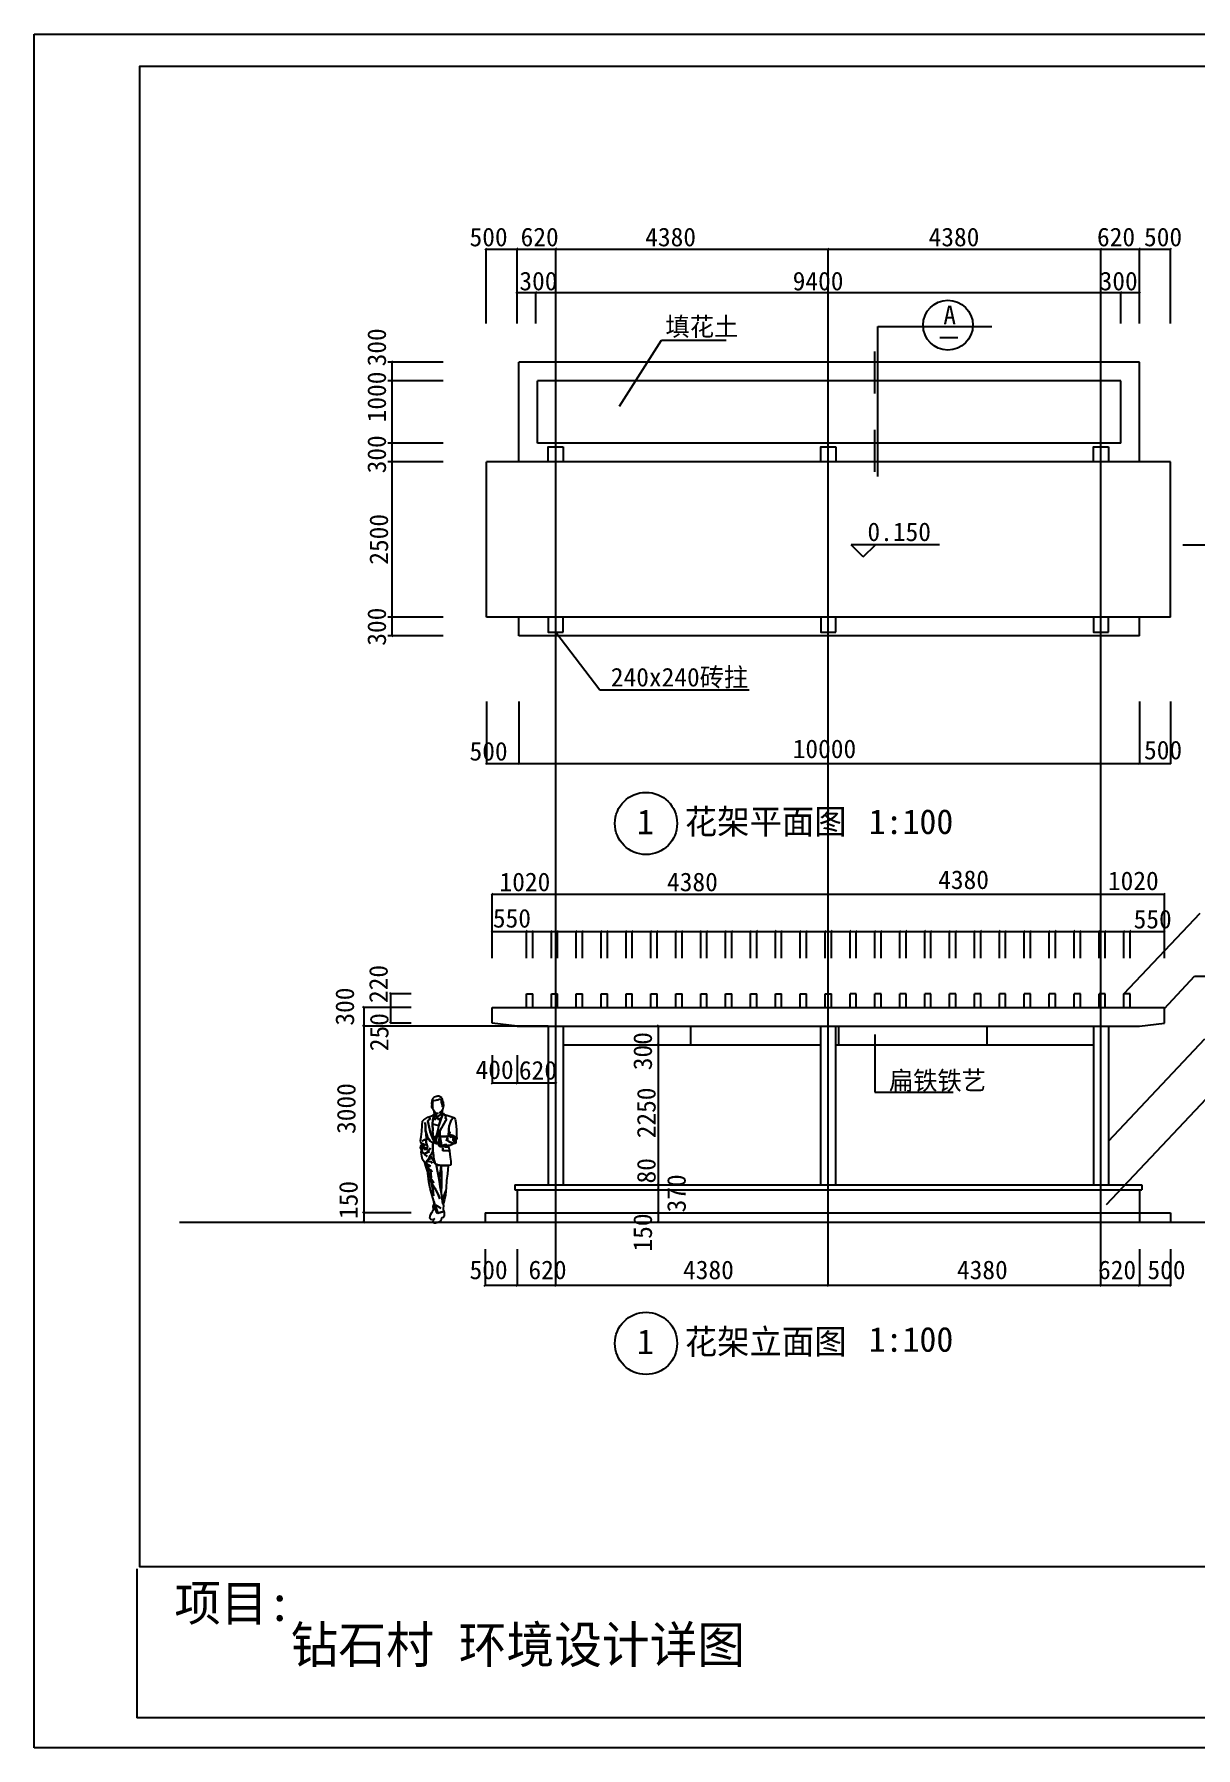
# Model space of a CAD drawing. Header units: metres. Extents: x 195460 to 277862, y -104274 to -16828.
# Drawn here: x 237900 to 256564, y -44378 to -16828 of the extents above; entities that cross this region are included whole.
import ezdxf

# ---------------------------------------------------------------- set-up
doc = ezdxf.new("R2010")
doc.units = ezdxf.units.M
for name, color, linetype in [('1', 2, 'Continuous'), ('111', 3, 'Continuous'), ('PUB_TITLE', 7, 'Continuous'), ('SHU', 7, 'Continuous'), ('W_SH', 4, 'Continuous')]:
    doc.layers.add(name, color=color, linetype=linetype)

# ---------------------------------------------------------------- blocks, each defined once
blk = doc.blocks.new('M_G103KIW')
at = {"linetype": 'CONTINUOUS'}
for p, q in [((-100.85, 1951.39), (-105.44, 1920.83)), ((-91.69, 1981.95), (-100.85, 1951.39)), ((-77.93, 2000.29), (-91.69, 1981.95)), ((-85.58, 1934.59), (-80.99, 1965.14)), ((-85.58, 1934.59), (-80.99, 1965.14)), ((-79.46, 1916.24), (-85.58, 1934.59)), ((-79.46, 1916.24), (-85.58, 1934.59)), ((-80.99, 1965.14), (-73.35, 1968.2)), ((-80.99, 1965.14), (-73.35, 1968.2)), ((-62.65, 2014.04), (-77.93, 2000.29)), ((-73.35, 1968.2), (-59.6, 1962.09)), ((-73.35, 1968.2), (-59.6, 1962.09)), ((-24.45, 2027.8), (-62.65, 2014.04)), ((-59.6, 1962.09), (-36.68, 1965.14)), ((-59.6, 1962.09), (-36.68, 1965.14)), ((-36.68, 1965.14), (-3.06, 1974.31)), ((-36.68, 1965.14), (-19.87, 1971.25)), ((-13.75, 2024.74), (-24.45, 2027.8)), ((-19.87, 1971.25), (6.11, 1978.9)), ((-10.7, 2030.85), (-13.75, 2024.74)), ((10.7, 2030.85), (-10.7, 2030.85)), ((-3.06, 1974.31), (16.81, 1983.48)), ((6.11, 1978.9), (16.81, 1983.48)), ((33.62, 2021.69), (10.7, 2030.85)), ((16.81, 1983.48), (29.03, 1989.6)), ((16.81, 1983.48), (29.03, 1989.6)), ((29.03, 1989.6), (35.14, 1985.01)), ((29.03, 1989.6), (35.14, 1985.01)), ((59.6, 2006.41), (33.62, 2021.69)), ((35.14, 1985.01), (48.9, 1966.67)), ((35.14, 1985.01), (48.9, 1966.67)), ((48.9, 1966.67), (48.9, 1952.92)), ((48.9, 1966.67), (48.9, 1952.92)), ((48.9, 1952.92), (48.9, 1934.59)), ((48.9, 1952.92), (48.9, 1934.59)), ((48.9, 1934.59), (55.01, 1920.83)), ((48.9, 1934.59), (55.01, 1920.83)), ((73.35, 1983.48), (59.6, 2006.41)), ((79.46, 1952.92), (73.35, 1983.48)), ((88.63, 1939.17), (79.46, 1952.92)), ((88.63, 1899.43), (88.63, 1939.17)), ((-247.55, 1627.43), (-229.22, 1653.41)), ((-229.22, 1653.41), (-163.51, 1693.14)), ((-163.51, 1693.14), (-131.42, 1703.84)), ((-128.36, 1667.17), (-163.51, 1635.08)), ((-163.51, 1635.08), (-128.36, 1661.06)), ((-142.11, 1700.78), (-102.39, 1714.53)), ((-131.42, 1703.84), (-142.11, 1677.86)), ((-128.36, 1661.06), (-142.11, 1700.78)), ((-142.11, 1677.86), (-128.36, 1667.17)), ((-105.44, 1920.83), (-100.85, 1890.27)), ((-102.39, 1714.53), (-88.63, 1722.18)), ((-100.85, 1890.27), (-88.63, 1876.51)), ((-100.85, 1859.71), (-100.85, 1882.63)), ((-100.85, 1882.63), (-93.21, 1882.63)), ((-87.1, 1833.73), (-100.85, 1859.71)), ((-93.21, 1882.63), (-88.63, 1876.51)), ((-88.63, 1876.51), (-82.52, 1905.55)), ((-88.63, 1876.51), (-87.1, 1859.71)), ((-82.52, 1849.01), (-88.63, 1876.51)), ((-88.63, 1876.51), (-87.1, 1859.71)), ((-88.63, 1722.18), (-65.71, 1743.57)), ((-84.04, 1653.41), (-88.63, 1587.7)), ((-88.63, 1587.7), (-84.04, 1653.41)), ((-87.1, 1859.71), (-82.52, 1849.01)), ((-87.1, 1859.71), (-82.52, 1849.01)), ((-77.93, 1830.68), (-87.1, 1833.73)), ((-73.35, 1688.56), (-84.04, 1653.41)), ((-84.04, 1653.41), (-73.35, 1688.56)), ((-82.52, 1905.55), (-79.46, 1916.24)), ((-82.52, 1905.55), (-79.46, 1916.24)), ((-82.52, 1879.57), (-82.52, 1905.55)), ((-82.52, 1849.01), (-82.52, 1879.57)), ((-73.35, 1812.33), (-77.93, 1830.68)), ((-61.12, 1789.41), (-73.35, 1812.33)), ((-70.29, 1722.18), (-73.35, 1688.56)), ((-73.35, 1688.56), (-70.29, 1722.18)), ((-58.07, 1743.57), (-70.29, 1722.18)), ((-70.29, 1722.18), (-58.07, 1743.57)), ((-65.71, 1743.57), (-58.07, 1743.57)), ((-59.6, 1682.45), (-65.71, 1706.9)), ((-65.71, 1706.9), (-59.6, 1685.5)), ((-45.84, 1766.49), (-61.12, 1789.41)), ((-59.6, 1786.36), (-48.9, 1769.55)), ((-58.07, 1743.57), (-59.6, 1786.36)), ((-59.6, 1685.5), (-51.96, 1648.83)), ((-51.96, 1648.83), (-59.6, 1682.45)), ((-55.01, 1722.18), (-58.07, 1743.57)), ((-58.07, 1743.57), (-55.01, 1722.18)), ((-48.9, 1714.53), (-55.01, 1722.18)), ((-55.01, 1722.18), (-55.01, 1722.18)), ((-55.01, 1722.18), (-41.26, 1703.84)), ((-51.96, 1648.83), (-19.87, 1683.98)), ((-41.26, 1664.11), (-51.96, 1648.83)), ((-48.9, 1769.55), (-33.62, 1757.32)), ((-35.14, 1697.72), (-48.9, 1714.53)), ((-33.62, 1757.32), (-45.84, 1766.49)), ((-41.26, 1703.84), (-19.87, 1683.98)), ((-19.87, 1683.98), (-41.26, 1664.11)), ((-19.87, 1683.98), (-35.14, 1697.72)), ((-33.62, 1757.32), (-18.33, 1752.74)), ((-16.81, 1752.74), (-33.62, 1757.32)), ((-33.62, 1757.32), (-32.09, 1737.46)), ((-32.09, 1742.04), (-33.62, 1757.32)), ((-24.45, 1709.95), (-32.09, 1742.04)), ((-32.09, 1737.46), (-24.45, 1709.95)), ((-1.52, 1702.31), (-19.87, 1683.98)), ((-19.87, 1683.98), (-1.52, 1702.31)), ((6.11, 1667.17), (-19.87, 1683.98)), ((-19.87, 1683.98), (3.06, 1667.17)), ((-18.33, 1752.74), (3.06, 1757.32)), ((3.06, 1757.32), (-16.81, 1752.74)), ((35.14, 1729.81), (-1.52, 1702.31)), ((-1.52, 1702.31), (35.14, 1729.81)), ((3.06, 1667.17), (9.17, 1653.41)), ((9.17, 1653.41), (6.11, 1667.17)), ((9.17, 1653.41), (35.14, 1671.75)), ((30.56, 1667.17), (9.17, 1653.41)), ((13.75, 1558.67), (64.18, 1714.53)), ((45.84, 1656.47), (13.75, 1558.67)), ((51.96, 1780.24), (22.92, 1761.91)), ((22.92, 1761.91), (50.43, 1780.24)), ((45.84, 1682.45), (30.56, 1667.17)), ((56.54, 1748.16), (35.14, 1729.81)), ((35.14, 1729.81), (56.54, 1748.16)), ((35.14, 1671.75), (45.84, 1682.45)), ((64.18, 1714.53), (45.84, 1656.47)), ((50.43, 1780.24), (71.82, 1812.33)), ((70.29, 1810.81), (51.96, 1780.24)), ((55.01, 1920.83), (61.12, 1905.55)), ((55.01, 1920.83), (61.12, 1905.55)), ((67.23, 1771.08), (56.54, 1748.16)), ((56.54, 1748.16), (67.23, 1771.08)), ((61.12, 1905.55), (64.18, 1887.21)), ((61.12, 1905.55), (64.18, 1887.21)), ((64.18, 1887.21), (64.18, 1873.46)), ((64.18, 1887.21), (64.18, 1873.46)), ((64.18, 1873.46), (71.82, 1862.76)), ((64.18, 1873.46), (71.82, 1862.76)), ((64.18, 1714.53), (74.88, 1743.57)), ((74.88, 1743.57), (64.18, 1714.53)), ((71.82, 1812.33), (67.23, 1787.89)), ((67.23, 1787.89), (67.23, 1771.08)), ((67.23, 1771.08), (74.88, 1757.32)), ((67.23, 1771.08), (67.23, 1771.08)), ((74.88, 1835.26), (70.29, 1810.81)), ((71.82, 1862.76), (73.35, 1894.85)), ((71.82, 1862.76), (73.35, 1894.85)), ((71.82, 1862.76), (71.82, 1862.76)), ((73.35, 1894.85), (77.93, 1902.49)), ((73.35, 1894.85), (77.93, 1902.49)), ((84.04, 1853.59), (74.88, 1835.26)), ((74.88, 1757.32), (80.99, 1758.85)), ((74.88, 1743.57), (74.88, 1757.32)), ((74.88, 1757.32), (74.88, 1757.32)), ((74.88, 1757.32), (74.88, 1743.57)), ((77.93, 1902.49), (88.63, 1899.43)), ((77.93, 1902.49), (88.63, 1899.43)), ((80.99, 1758.85), (99.33, 1732.88)), ((88.63, 1876.51), (84.04, 1853.59)), ((88.63, 1899.43), (88.63, 1876.51)), ((132.94, 1700.78), (96.27, 1735.93)), ((96.27, 1735.93), (143.64, 1728.29)), ((99.33, 1732.88), (132.94, 1700.78)), ((136, 1664.11), (103.91, 1606.04)), ((132.94, 1700.78), (111.55, 1682.45)), ((111.55, 1682.45), (136, 1664.11)), ((114.61, 1685.5), (132.94, 1700.78)), ((136, 1664.11), (114.61, 1685.5)), ((117.66, 1632.02), (136, 1664.11)), ((143.64, 1728.29), (204.76, 1706.9)), ((204.76, 1706.9), (255.2, 1688.56)), ((236.85, 1677.86), (207.82, 1635.08)), ((207.82, 1635.08), (230.74, 1671.75)), ((230.74, 1671.75), (252.14, 1688.56)), ((255.2, 1688.56), (236.85, 1677.86)), ((252.14, 1688.56), (265.89, 1682.45)), ((265.89, 1682.45), (276.59, 1661.06)), ((276.59, 1661.06), (284.23, 1602.98)), ((-268.94, 1375.29), (-261.31, 1465.46)), ((-261.31, 1465.46), (-253.66, 1558.67)), ((-253.66, 1558.67), (-247.55, 1627.43)), ((-203.24, 1547.97), (-207.82, 1606.04)), ((-207.82, 1606.04), (-203.24, 1552.56)), ((-203.24, 1552.56), (-200.18, 1486.85)), ((-200.18, 1476.15), (-203.24, 1547.97)), ((-200.18, 1486.85), (-192.54, 1431.84)), ((-200.18, 1479.21), (-163.51, 1356.96)), ((-192.54, 1436.42), (-200.18, 1479.21)), ((-168.09, 1370.71), (-200.18, 1476.15)), ((-184.9, 1335.56), (-192.54, 1436.42)), ((-192.54, 1431.84), (-184.9, 1338.63)), ((-163.51, 1635.08), (-131.42, 1479.21)), ((-123.78, 1457.81), (-163.51, 1635.08)), ((-131.42, 1479.21), (-91.69, 1360.02)), ((-94.74, 1370.71), (-123.78, 1457.81)), ((-88.63, 1587.7), (13.75, 1558.67)), ((-88.63, 1587.7), (-84.04, 1473.09)), ((-84.04, 1473.09), (-88.63, 1587.7)), ((-84.04, 1473.09), (-88.63, 1587.7)), ((-73.35, 1378.35), (-84.04, 1473.09)), ((-55.01, 1320.28), (-73.35, 1378.35)), ((-25.98, 1381.41), (-59.6, 1370.71)), ((-1.52, 1415.03), (-36.68, 1338.63)), ((-36.68, 1338.63), (-15.28, 1385.99)), ((-19.87, 1431.84), (-33.62, 1375.29)), ((-9.17, 1381.41), (-25.98, 1381.41)), ((13.75, 1558.67), (-19.87, 1431.84)), ((-15.28, 1385.99), (30.56, 1483.79)), ((13.75, 1378.35), (-9.17, 1381.41)), ((27.51, 1476.15), (-1.52, 1415.03)), ((19.87, 1378.35), (6.11, 1269.86)), ((30.56, 1381.41), (13.75, 1378.35)), ((35.14, 1381.41), (19.87, 1378.35)), ((24.45, 1378.35), (30.56, 1381.41)), ((35.14, 1370.71), (24.45, 1378.35)), ((56.54, 1523.52), (27.51, 1473.09)), ((27.51, 1396.69), (27.51, 1476.15)), ((27.51, 1473.09), (27.51, 1396.69)), ((30.56, 1483.79), (82.52, 1566.31)), ((30.56, 1381.41), (114.61, 1381.41)), ((38.2, 1360.02), (30.56, 1381.41)), ((30.56, 1381.41), (30.56, 1381.41)), ((85.58, 1381.41), (35.14, 1381.41)), ((103.91, 1606.04), (56.54, 1523.52)), ((82.52, 1566.31), (117.66, 1632.02)), ((128.36, 1381.41), (85.58, 1381.41)), ((114.61, 1381.41), (136, 1375.29)), ((136, 1385.99), (128.36, 1381.41)), ((136, 1375.29), (139.06, 1385.99)), ((154.34, 1381.41), (136, 1385.99)), ((139.06, 1385.99), (146.7, 1375.29)), ((151.29, 1375.29), (139.06, 1385.99)), ((139.06, 1385.99), (161.98, 1381.41)), ((168.09, 1392.1), (154.34, 1381.41)), ((157.4, 1381.41), (172.68, 1396.69)), ((183.37, 1389.05), (157.4, 1381.41)), ((161.98, 1381.41), (183.37, 1389.05)), ((168.09, 1415.03), (175.73, 1465.46)), ((175.73, 1460.87), (168.09, 1410.45)), ((168.09, 1415.03), (183.37, 1421.14)), ((183.37, 1418.08), (168.09, 1415.03)), ((168.09, 1396.69), (168.09, 1415.03)), ((168.09, 1410.45), (168.09, 1392.1)), ((194.07, 1404.33), (168.09, 1396.69)), ((172.68, 1396.69), (191.01, 1404.33)), ((186.43, 1573.95), (175.73, 1529.64)), ((175.73, 1500.6), (178.79, 1547.97)), ((175.73, 1529.64), (175.73, 1460.87)), ((175.73, 1465.46), (175.73, 1500.6)), ((178.79, 1547.97), (194.07, 1592.29)), ((183.37, 1421.14), (191.01, 1460.87)), ((191.01, 1460.87), (183.37, 1418.08)), ((183.37, 1389.05), (212.41, 1370.71)), ((212.41, 1370.71), (183.37, 1389.05)), ((207.82, 1635.08), (186.43, 1573.95)), ((191.01, 1404.33), (201.71, 1404.33)), ((194.07, 1592.29), (207.82, 1635.08)), ((218.52, 1404.33), (194.07, 1404.33)), ((194.07, 1404.33), (212.41, 1389.05)), ((215.46, 1389.05), (194.07, 1404.33)), ((201.71, 1404.33), (218.52, 1404.33)), ((212.41, 1389.05), (252.14, 1360.02)), ((236.85, 1396.69), (215.46, 1404.33)), ((215.46, 1404.33), (236.85, 1381.41)), ((247.55, 1364.6), (215.46, 1389.05)), ((218.52, 1404.33), (241.44, 1396.69)), ((236.85, 1381.41), (218.52, 1404.33)), ((291.87, 1360.02), (236.85, 1396.69)), ((241.44, 1396.69), (291.87, 1360.02)), ((284.23, 1602.98), (291.87, 1544.91)), ((291.87, 1544.91), (294.93, 1497.55)), ((294.93, 1497.55), (299.51, 1392.1)), ((299.51, 1392.1), (302.56, 1352.37)), ((-279.64, 1320.28), (-268.94, 1375.29)), ((-276.59, 1288.19), (-279.64, 1320.28)), ((-279.64, 1227.07), (-261.31, 1259.16)), ((-258.25, 1227.07), (-279.64, 1227.07)), ((-279.64, 1208.73), (-276.59, 1227.07)), ((-265.89, 1169.01), (-279.64, 1208.73)), ((-261.31, 1272.92), (-276.59, 1288.19)), ((-276.59, 1227.07), (-258.25, 1227.07)), ((-268.94, 1280.55), (-253.66, 1269.86)), ((-261.31, 1259.16), (-268.94, 1280.55)), ((-268.94, 1132.33), (-261.31, 1169.01)), ((-261.31, 1068.15), (-268.94, 1132.33)), ((-265.89, 1158.31), (-258.25, 1176.64)), ((-253.66, 1176.64), (-265.89, 1169.01)), ((-242.97, 1121.63), (-265.89, 1158.31)), ((-236.85, 1266.8), (-261.31, 1272.92)), ((-261.31, 1169.01), (-250.61, 1124.69)), ((-239.91, 1233.18), (-258.25, 1201.09)), ((-258.25, 1176.64), (-253.66, 1211.79)), ((-258.25, 1201.09), (-253.66, 1176.64)), ((-258.25, 1176.64), (-239.91, 1193.45)), ((-239.91, 1193.45), (-258.25, 1176.64)), ((-221.58, 1330.98), (-253.66, 1309.59)), ((-253.66, 1309.59), (-221.58, 1330.98)), ((-253.66, 1269.86), (-232.27, 1266.8)), ((-253.66, 1211.79), (-239.91, 1233.18)), ((-250.61, 1124.69), (-213.93, 1110.93)), ((-218.52, 1110.93), (-242.97, 1121.63)), ((-239.91, 1233.18), (-213.93, 1248.46)), ((-213.93, 1248.46), (-239.91, 1233.18)), ((-239.91, 1193.45), (-229.22, 1222.48)), ((-229.22, 1222.48), (-239.91, 1193.45)), ((-229.22, 1251.52), (-236.85, 1266.8)), ((-232.27, 1266.8), (-229.22, 1251.52)), ((-203.24, 1330.98), (-221.58, 1330.98)), ((-221.58, 1330.98), (-203.24, 1330.98)), ((-184.9, 1118.57), (-218.52, 1110.93)), ((-218.52, 1110.93), (-210.88, 1092.6)), ((-210.88, 1092.6), (-218.52, 1110.93)), ((-174.2, 1262.22), (-213.93, 1248.46)), ((-213.93, 1248.46), (-184.9, 1259.16)), ((-213.93, 1182.75), (-203.24, 1219.43)), ((-203.24, 1219.43), (-213.93, 1182.75)), ((-178.79, 1172.06), (-213.93, 1182.75)), ((-213.93, 1182.75), (-210.88, 1164.42)), ((-210.88, 1164.42), (-213.93, 1182.75)), ((-213.93, 1182.75), (-197.12, 1179.7)), ((-213.93, 1110.93), (-181.84, 1121.63)), ((-189.49, 1309.59), (-203.24, 1330.98)), ((-203.24, 1330.98), (-189.49, 1309.59)), ((-197.12, 1179.7), (-178.79, 1172.06)), ((-184.9, 1338.63), (-189.49, 1309.59)), ((-189.49, 1312.65), (-184.9, 1335.56)), ((-189.49, 1291.25), (-189.49, 1312.65)), ((-189.49, 1309.59), (-189.49, 1280.55)), ((-178.79, 1259.16), (-189.49, 1291.25)), ((-189.49, 1280.55), (-174.2, 1262.22)), ((-184.9, 1259.16), (-178.79, 1259.16)), ((-120.72, 1193.45), (-184.9, 1118.57)), ((-184.9, 1118.57), (-134.48, 1139.97)), ((-134.48, 1139.97), (-184.9, 1118.57)), ((-181.84, 1121.63), (-120.72, 1193.45)), ((-178.79, 1259.16), (-168.09, 1216.37)), ((-168.09, 1216.37), (-178.79, 1259.16)), ((-168.09, 1216.37), (-178.79, 1172.06)), ((-178.79, 1172.06), (-168.09, 1216.37)), ((-128.36, 1312.65), (-168.09, 1370.71)), ((-163.51, 1356.96), (-128.36, 1309.59)), ((-94.74, 1288.19), (-128.36, 1312.65)), ((-128.36, 1309.59), (-94.74, 1288.19)), ((-120.72, 1081.9), (-88.63, 1132.33)), ((-80.99, 1150.66), (-113.08, 1092.6)), ((-65.71, 1317.23), (-94.74, 1370.71)), ((-91.69, 1360.02), (-65.71, 1317.23)), ((-84.04, 1356.96), (-88.63, 1346.26)), ((-88.63, 1346.26), (-80.99, 1338.63)), ((-88.63, 1132.33), (-80.99, 1158.31)), ((-59.6, 1370.71), (-84.04, 1356.96)), ((-84.04, 1243.88), (-76.41, 1283.61)), ((-76.41, 1280.55), (-84.04, 1230.13)), ((-80.99, 1147.61), (-84.04, 1243.88)), ((-84.04, 1230.13), (-80.99, 1150.66)), ((-80.99, 1338.63), (-55.01, 1349.32)), ((-44.31, 1349.32), (-80.99, 1341.68)), ((-80.99, 1341.68), (-80.99, 1330.98)), ((-80.99, 1330.98), (-65.71, 1317.23)), ((-80.99, 1158.31), (-76.41, 1110.93)), ((-62.65, 1005.5), (-80.99, 1147.61)), ((-76.41, 1283.61), (-62.65, 1317.23)), ((-62.65, 1317.23), (-76.41, 1280.55)), ((-76.41, 1110.93), (-73.35, 1089.54)), ((-65.71, 1317.23), (-36.68, 1317.23)), ((-33.62, 1317.23), (-62.65, 1317.23)), ((-62.65, 1317.23), (-55.01, 1309.59)), ((-51.96, 1306.53), (-62.65, 1317.23)), ((-62.65, 1317.23), (-59.6, 1295.84)), ((-59.6, 1295.84), (-41.26, 1288.19)), ((-33.62, 1375.29), (-55.01, 1320.28)), ((-55.01, 1349.32), (-22.92, 1356.96)), ((-55.01, 1309.59), (-30.56, 1295.84)), ((-30.56, 1341.68), (-51.96, 1341.68)), ((-51.96, 1341.68), (-36.68, 1338.63)), ((-33.62, 1298.89), (-51.96, 1306.53)), ((-41.26, 1288.19), (-51.96, 1291.25)), ((-51.96, 1291.25), (-41.26, 1277.5)), ((-30.56, 1364.6), (-44.31, 1349.32)), ((-41.26, 1288.19), (-12.22, 1280.55)), ((-12.22, 1280.55), (-41.26, 1288.19)), ((-41.26, 1277.5), (-25.98, 1269.86)), ((-36.68, 1338.63), (-15.28, 1360.02)), ((-36.68, 1317.23), (-12.22, 1317.23)), ((-12.22, 1317.23), (-33.62, 1317.23)), ((-4.59, 1288.19), (-33.62, 1298.89)), ((-15.28, 1360.02), (-30.56, 1364.6)), ((-22.92, 1356.96), (-30.56, 1341.68)), ((-30.56, 1295.84), (-4.59, 1288.19)), ((-25.98, 1269.86), (-9.17, 1266.8)), ((-9.17, 1266.8), (6.11, 1269.86)), ((-4.59, 1288.19), (9.17, 1295.84)), ((9.17, 1295.84), (-4.59, 1288.19)), ((6.11, 1269.86), (16.81, 1272.92)), ((6.11, 1269.86), (19.87, 1237.77)), ((9.17, 1269.86), (27.51, 1288.19)), ((19.87, 1233.18), (9.17, 1269.86)), ((30.56, 1298.89), (16.81, 1272.92)), ((16.81, 1272.92), (30.56, 1295.84)), ((16.81, 1272.92), (27.51, 1288.19)), ((19.87, 1256.11), (16.81, 1272.92)), ((16.81, 1272.92), (16.81, 1259.16)), ((16.81, 1259.16), (30.56, 1233.18)), ((30.56, 1233.18), (19.87, 1256.11)), ((19.87, 1237.77), (30.56, 1222.48)), ((30.56, 1222.48), (19.87, 1233.18)), ((27.51, 1288.19), (48.9, 1291.25)), ((27.51, 1288.19), (48.9, 1291.25)), ((30.56, 1295.84), (38.2, 1320.28)), ((38.2, 1320.28), (30.56, 1298.89)), ((45.84, 1237.77), (30.56, 1233.18)), ((30.56, 1233.18), (45.84, 1233.18)), ((56.54, 1227.07), (30.56, 1222.48)), ((30.56, 1222.48), (56.54, 1222.48)), ((38.2, 1360.02), (35.14, 1370.71)), ((42.79, 1341.68), (38.2, 1360.02)), ((45.84, 1324.87), (38.2, 1360.02)), ((48.9, 1306.53), (42.79, 1341.68)), ((48.9, 1283.61), (45.84, 1324.87)), ((45.84, 1233.18), (48.9, 1259.16)), ((48.9, 1256.11), (45.84, 1237.77)), ((48.9, 1291.25), (48.9, 1306.53)), ((48.9, 1291.25), (48.9, 1256.11)), ((48.9, 1259.16), (48.9, 1283.61)), ((56.54, 1230.13), (71.82, 1240.83)), ((74.88, 1240.83), (56.54, 1227.07)), ((103.91, 1233.18), (56.54, 1230.13)), ((56.54, 1222.48), (64.18, 1230.13)), ((64.18, 1230.13), (117.66, 1233.18)), ((71.82, 1240.83), (106.97, 1248.46)), ((106.97, 1248.46), (74.88, 1240.83)), ((77.93, 1153.72), (74.88, 1208.73)), ((74.88, 1208.73), (77.93, 1153.72)), ((168.09, 1158.31), (77.93, 1153.72)), ((77.93, 1153.72), (165.03, 1158.31)), ((154.34, 1237.77), (103.91, 1233.18)), ((154.34, 1216.37), (103.91, 1216.37)), ((103.91, 1216.37), (151.29, 1216.37)), ((106.97, 1248.46), (143.64, 1248.46)), ((143.64, 1248.46), (106.97, 1248.46)), ((117.66, 1233.18), (161.98, 1237.77)), ((151.29, 1346.26), (139.06, 1309.59)), ((139.06, 1309.59), (146.7, 1346.26)), ((146.7, 1375.29), (151.29, 1346.26)), ((146.7, 1346.26), (151.29, 1375.29)), ((154.34, 1320.28), (151.29, 1338.63)), ((151.29, 1338.63), (154.34, 1317.23)), ((151.29, 1216.37), (168.09, 1211.79)), ((172.68, 1301.95), (154.34, 1320.28)), ((154.34, 1317.23), (178.79, 1298.89)), ((197.13, 1240.83), (154.34, 1237.77)), ((168.09, 1211.79), (154.34, 1216.37)), ((161.98, 1237.77), (168.09, 1211.79)), ((165.03, 1158.31), (183.37, 1147.61)), ((168.09, 1211.79), (183.37, 1158.31)), ((183.37, 1147.61), (168.09, 1158.31)), ((223.11, 1280.55), (172.68, 1301.95)), ((178.79, 1298.89), (207.82, 1288.19)), ((183.37, 1158.31), (183.37, 1147.61)), ((183.37, 1147.61), (197.13, 1049.81)), ((226.16, 1256.11), (197.13, 1240.83)), ((207.82, 1288.19), (247.55, 1269.86)), ((247.55, 1269.86), (223.11, 1280.55)), ((247.55, 1269.86), (226.16, 1256.11)), ((241.44, 1320.28), (241.44, 1349.32)), ((241.44, 1349.32), (241.44, 1317.23)), ((252.14, 1301.95), (241.44, 1320.28)), ((241.44, 1317.23), (252.14, 1306.53)), ((262.83, 1330.98), (247.55, 1364.6)), ((262.83, 1266.8), (247.55, 1269.86)), ((252.14, 1360.02), (262.83, 1330.98)), ((252.14, 1306.53), (265.89, 1283.61)), ((265.89, 1288.19), (252.14, 1301.95)), ((262.83, 1330.98), (265.89, 1288.19)), ((265.89, 1283.61), (262.83, 1330.98)), ((284.23, 1277.5), (262.83, 1266.8)), ((273.53, 1338.63), (291.87, 1341.68)), ((276.59, 1338.63), (273.53, 1327.93)), ((273.53, 1327.93), (273.53, 1338.63)), ((294.93, 1341.68), (276.59, 1338.63)), ((287.28, 1309.59), (284.23, 1277.5)), ((291.87, 1341.68), (287.28, 1309.59)), ((302.56, 1352.37), (294.93, 1341.68)), ((-250.61, 1013.13), (-261.31, 1068.15)), ((-224.63, 973.41), (-250.61, 1013.13)), ((-213.93, 962.71), (-224.63, 973.41)), ((-213.93, 962.71), (-184.9, 965.76)), ((-203.24, 926.03), (-213.93, 962.71)), ((-213.93, 962.71), (-184.9, 941.32)), ((-184.9, 941.32), (-213.93, 962.71)), ((-203.24, 962.71), (-213.93, 962.71)), ((-210.88, 1092.6), (-174.2, 1060.51)), ((-174.2, 1060.51), (-210.88, 1092.6)), ((-184.9, 965.76), (-203.24, 962.71)), ((-181.84, 890.89), (-203.24, 926.03)), ((-181.84, 857.27), (-200.18, 919.92)), ((-200.18, 919.92), (-171.14, 875.61)), ((-178.79, 907.7), (-192.54, 933.68)), ((-192.54, 933.68), (-178.79, 907.7)), ((-178.79, 988.69), (-184.9, 965.76)), ((-184.9, 965.76), (-178.79, 988.69)), ((-184.9, 941.32), (-149.75, 919.92)), ((-149.75, 919.92), (-184.9, 941.32)), ((-149.75, 857.27), (-181.84, 890.89)), ((-168.09, 825.18), (-181.84, 857.27)), ((-149.75, 1031.47), (-178.79, 988.69)), ((-178.79, 988.69), (-174.2, 994.8)), ((-152.81, 886.3), (-178.79, 907.7)), ((-178.79, 907.7), (-152.81, 886.3)), ((-174.2, 994.8), (-168.09, 1002.44)), ((-174.2, 994.8), (-174.2, 962.71)), ((-174.2, 962.71), (-174.2, 994.8)), ((-171.14, 875.61), (-149.75, 854.21)), ((-168.09, 1002.44), (-149.75, 1031.47)), ((-168.09, 1002.44), (-157.4, 988.69)), ((-157.4, 988.69), (-168.09, 1002.44)), ((-157.4, 988.69), (-134.48, 981.04)), ((-134.48, 981.04), (-157.4, 988.69)), ((-149.75, 857.27), (-152.81, 886.3)), ((-152.81, 886.3), (-149.75, 857.27)), ((-113.08, 1092.6), (-149.75, 1031.47)), ((-149.75, 1031.47), (-134.48, 1052.87)), ((-149.75, 919.92), (-120.72, 904.64)), ((-120.72, 904.64), (-149.75, 919.92)), ((-128.36, 832.82), (-149.75, 857.27)), ((-149.75, 854.21), (-113.08, 840.46)), ((-113.08, 840.46), (-149.75, 854.21)), ((-149.75, 854.21), (-128.36, 828.23)), ((-139.06, 1010.08), (-134.48, 1055.92)), ((-134.48, 1052.87), (-139.06, 1010.08)), ((-134.48, 1055.92), (-120.72, 1081.9)), ((-134.48, 981.04), (-110.02, 973.41)), ((-110.02, 973.41), (-134.48, 981.04)), ((-113.08, 788.5), (-128.36, 832.82)), ((-128.36, 828.23), (-113.08, 788.5)), ((-120.72, 1081.9), (-113.08, 1055.92)), ((-113.08, 1055.92), (-120.72, 1081.9)), ((-113.08, 1055.92), (-91.69, 1031.47)), ((-91.69, 1031.47), (-113.08, 1055.92)), ((-113.08, 840.46), (-94.74, 814.48)), ((-94.74, 814.48), (-113.08, 840.46)), ((-110.02, 973.41), (-91.69, 955.07)), ((-91.69, 955.07), (-110.02, 973.41)), ((-91.69, 1031.47), (-76.41, 999.39)), ((-76.41, 999.39), (-91.69, 1031.47)), ((-80.99, 976.46), (-51.96, 965.76)), ((-51.96, 965.76), (-80.99, 976.46)), ((-80.99, 976.46), (-80.99, 976.46)), ((-73.35, 1089.54), (-70.29, 1063.56)), ((-70.29, 1063.56), (-65.71, 1013.13)), ((-65.71, 1013.13), (-51.96, 965.76)), ((-44.31, 941.32), (-62.65, 1005.5)), ((-51.96, 965.76), (-44.31, 941.32)), ((-9.17, 926.03), (-44.31, 941.32)), ((-44.31, 941.32), (-30.56, 933.68)), ((-19.87, 886.3), (-30.56, 936.73)), ((-30.56, 936.73), (-1.52, 922.98)), ((-30.56, 933.68), (-12.22, 843.52)), ((-9.17, 825.18), (-19.87, 886.3)), ((-12.22, 843.52), (13.75, 719.74)), ((56.54, 915.33), (-9.17, 926.03)), ((-1.52, 922.98), (48.9, 915.33)), ((42.79, 867.97), (24.45, 727.38)), ((24.45, 727.38), (42.79, 864.91)), ((48.9, 915.33), (42.79, 867.97)), ((42.79, 864.91), (48.9, 915.33)), ((48.9, 915.33), (161.98, 915.33)), ((48.9, 915.33), (53.49, 756.41)), ((53.49, 785.45), (48.9, 915.33)), ((161.98, 915.33), (56.54, 915.33)), ((161.98, 915.33), (151.29, 782.39)), ((207.82, 919.92), (161.98, 915.33)), ((197.13, 1049.81), (204.76, 984.1)), ((204.76, 984.1), (207.82, 919.92)), ((-168.09, 825.18), (-142.11, 764.06)), ((-139.06, 756.41), (-168.09, 825.18)), ((-163.51, 793.09), (-168.09, 825.18)), ((-145.17, 652.5), (-163.51, 793.09)), ((-123.78, 547.07), (-145.17, 652.5)), ((-142.11, 764.06), (-102.39, 687.65)), ((-113.08, 709.04), (-139.06, 756.41)), ((-110.02, 655.56), (-139.06, 695.29)), ((-139.06, 695.29), (-110.02, 655.56)), ((-113.08, 788.5), (-110.02, 716.68)), ((-110.02, 716.68), (-113.08, 788.5)), ((-99.32, 684.59), (-113.08, 709.04)), ((-113.08, 709.04), (-110.02, 655.56)), ((-110.02, 655.56), (-113.08, 709.04)), ((-110.02, 655.56), (-80.99, 600.55)), ((-70.29, 583.74), (-110.02, 655.56)), ((-110.02, 655.56), (-99.32, 597.49)), ((-84.04, 528.73), (-110.02, 655.56)), ((-102.39, 687.65), (-65.71, 637.22)), ((-65.71, 637.22), (-99.32, 684.59)), ((-99.32, 597.49), (-84.04, 531.78)), ((-80.99, 600.55), (-33.62, 521.09)), ((-36.68, 528.73), (-70.29, 583.74)), ((19.87, 692.23), (-9.17, 825.18)), ((13.75, 719.74), (24.45, 663.2)), ((24.45, 655.56), (19.87, 692.23)), ((24.45, 663.2), (27.51, 626.52)), ((27.51, 623.47), (24.45, 655.56)), ((27.51, 626.52), (30.56, 586.79)), ((35.14, 571.51), (27.51, 623.47)), ((30.56, 586.79), (56.54, 446.21)), ((53.49, 716.68), (35.14, 623.47)), ((35.14, 623.47), (53.49, 716.68)), ((53.49, 467.6), (35.14, 571.51)), ((48.9, 481.36), (53.49, 611.25)), ((53.49, 608.19), (48.9, 481.36)), ((53.49, 716.68), (53.49, 785.45)), ((53.49, 756.41), (53.49, 608.19)), ((53.49, 611.25), (53.49, 716.68)), ((132.94, 557.76), (125.31, 507.34)), ((139.06, 676.96), (132.94, 557.76)), ((151.29, 782.39), (139.06, 676.96)), ((-84.04, 398.84), (-123.78, 547.07)), ((-84.04, 531.78), (-73.35, 430.93)), ((-73.35, 430.93), (-84.04, 528.73)), ((-62.65, 327.02), (-84.04, 398.84)), ((-76.41, 258.25), (-59.6, 297.98)), ((-65.71, 337.72), (-48.9, 279.65)), ((-59.6, 301.04), (-65.71, 337.72)), ((-44.31, 279.65), (-62.65, 327.02)), ((-51.96, 258.25), (-59.6, 301.04)), ((-59.6, 297.98), (-41.26, 203.24)), ((-48.9, 279.65), (-15.28, 268.95)), ((-44.31, 279.65), (-1.52, 152.82)), ((-1.52, 152.82), (-44.31, 279.65)), ((-19.87, 272.01), (-44.31, 279.65)), ((-19.87, 492.05), (-36.68, 528.73)), ((-33.62, 521.09), (6.11, 438.57)), ((6.11, 438.57), (-19.87, 492.05)), ((6.11, 438.57), (30.56, 383.56)), ((30.56, 383.56), (6.11, 438.57)), ((77.93, 301.04), (53.49, 467.6)), ((56.54, 446.21), (77.93, 301.04)), ((88.63, 409.54), (71.82, 366.75)), ((71.82, 366.75), (88.63, 409.54)), ((77.93, 301.04), (74.88, 311.74)), ((74.88, 311.74), (77.93, 304.1)), ((85.58, 311.74), (77.93, 301.04)), ((77.93, 304.1), (85.58, 272.01)), ((103.91, 372.86), (85.58, 311.74)), ((125.31, 507.34), (88.63, 409.54)), ((88.63, 409.54), (125.31, 507.34)), ((117.66, 435.51), (103.91, 372.86)), ((125.31, 507.34), (117.66, 435.51)), ((-131.42, 70.3), (-126.83, 100.85)), ((-116.13, 47.37), (-131.42, 70.3)), ((-126.83, 100.85), (-117.66, 132.95)), ((-117.66, 132.95), (-99.32, 160.45)), ((-96.27, 44.32), (-116.13, 47.37)), ((-99.32, 160.45), (-88.63, 178.79)), ((-74.88, 50.43), (-96.27, 44.32)), ((-88.63, 178.79), (-79.46, 197.13)), ((-80.99, 4.59), (-79.46, 21.4)), ((-65.71, -9.17), (-80.99, 4.59)), ((-79.46, 197.13), (-68.77, 212.41)), ((-79.46, 21.4), (-71.82, 45.84)), ((-70.29, 213.94), (-76.41, 258.25)), ((-56.54, 62.65), (-74.88, 50.43)), ((-71.82, 45.84), (-56.54, 62.65)), ((-36.68, 210.88), (-70.29, 213.94)), ((-68.77, 212.41), (-41.26, 210.88)), ((-51.96, 258.25), (-65.71, 268.95)), ((-65.71, 268.95), (-51.96, 258.25)), ((-41.26, 203.24), (-51.96, 258.25)), ((-41.26, 210.88), (-25.98, 163.51)), ((0, 0), (-38.2, -7.64)), ((-25.98, 163.51), (-36.68, 210.88)), ((-25.98, 163.51), (-1.52, 152.82)), ((-4.59, 152.82), (-25.98, 163.51)), ((42.79, 229.22), (-19.87, 272.01)), ((-15.28, 268.95), (42.79, 229.22)), ((48.9, 168.1), (-4.59, 152.82)), ((-1.52, 152.82), (48.9, 168.1)), ((32.09, 15.29), (0, 0)), ((44.31, 27.51), (32.09, 15.29)), ((50.43, 47.37), (44.31, 27.51)), ((48.9, 168.1), (74.88, 171.15)), ((74.88, 171.15), (48.9, 168.1)), ((51.96, 65.71), (50.43, 47.37)), ((59.6, 77.94), (51.96, 65.71)), ((71.82, 76.41), (59.6, 77.94)), ((85.58, 85.58), (71.82, 76.41)), ((74.88, 171.15), (85.58, 181.85)), ((85.58, 181.85), (74.88, 171.15)), ((85.58, 272.01), (82.52, 218.52)), ((82.52, 218.52), (85.58, 181.85)), ((85.58, 192.54), (93.21, 186.43)), ((85.58, 181.85), (85.58, 192.54)), ((85.58, 192.54), (85.58, 192.54)), ((99.33, 102.39), (85.58, 85.58)), ((93.21, 186.43), (99.33, 165.04)), ((99.33, 165.04), (100.85, 128.36)), ((100.85, 128.36), (99.33, 102.39)), ((-38.2, -7.64), (-65.71, -9.17))]:
    blk.add_line(p, q, dxfattribs=at)

msp = doc.modelspace()

# ---------------------------------------------------------------- hatches: boundary and pattern name
at = {"layer": 'SHU'}
h = msp.add_hatch(dxfattribs=at)
h.set_pattern_fill('EARTH', scale=1000)
h.paths.add_polyline_path([(250539.68, -32776.06), (246399.68, -32776.06), (246399.68, -33076.06), (250539.68, -33076.06)])
h = msp.add_hatch(dxfattribs=at)
h.set_pattern_fill('EARTH', scale=1000)
h.paths.add_polyline_path([(254919.68, -33076.06), (254919.68, -32776.06), (250779.68, -32776.06), (250779.68, -33076.06)])

# ---------------------------------------------------------------- linework, layer by layer
msp.add_line((239548.32, -41502.2), (239548.32, -43898.79))
at = {"layer": '111'}
for p, q in [((245684.52, -23701.24), (245684.52, -22101.24)), ((255659.68, -22101.24), (245684.52, -22101.24)), ((255659.68, -22101.24), (245684.52, -22101.24)), ((255659.68, -23701.24), (255659.68, -22101.24)), ((255359.68, -22401.24), (245984.52, -22401.24)), ((245984.52, -23401.24), (245984.52, -22401.24)), ((255359.68, -23401.24), (255359.68, -22401.24)), ((255359.68, -23401.24), (245984.52, -23401.24)), ((256159.68, -23701.24), (245167.64, -23701.24)), ((245167.64, -26201.24), (245167.64, -23701.24)), ((256159.68, -26201.24), (256159.68, -23701.24)), ((256159.68, -26201.24), (245167.64, -26201.24)), ((245684.52, -26501.24), (245684.52, -26201.24)), ((255659.68, -26501.24), (255659.68, -26201.24)), ((255659.68, -26501.24), (245684.52, -26501.24))]:
    msp.add_line(p, q, dxfattribs=at)
at = {"layer": 'PUB_TITLE'}
for p, q in [((237899.86, -16828.26), (277324.86, -16828.26)), ((237899.86, -44378.26), (237899.86, -16828.26)), ((274313.7, -17347.55), (239588.27, -17347.55)), ((239588.27, -17347.55), (239588.27, -41462.25)), ((239588.27, -41462.25), (274313.7, -41462.25)), ((276826.11, -43898.79), (239548.32, -43898.79)), ((277324.86, -44378.26), (237899.86, -44378.26))]:
    msp.add_line(p, q, dxfattribs=at)
at = {"layer": 'SHU'}
for p, q in [((245159.68, -20282.91), (256159.68, -20282.91)), ((245159.68, -21479.61), (245159.68, -20282.91)), ((245659.68, -21479.61), (245659.68, -20282.91)), ((246279.68, -36942.55), (246279.68, -20282.91)), ((250659.68, -36942.55), (250659.68, -20282.91)), ((255039.68, -36942.55), (255039.68, -20282.91)), ((255659.68, -21479.61), (255659.68, -20282.91)), ((256159.68, -21479.61), (256159.68, -20282.91)), ((245659.68, -20982.91), (255659.68, -20982.91)), ((245959.68, -21479.61), (245959.68, -20982.91)), ((255359.68, -21479.61), (255359.68, -20982.91)), ((247303.33, -22805.23), (247976.93, -21744.42)), ((247976.93, -21744.42), (249017.95, -21744.42)), ((251457.01, -23936.5), (251457.01, -21525.77)), ((251457.01, -21525.77), (253289.02, -21525.77)), ((252452.46, -21706.24), (252742.82, -21706.24)), ((244470.3, -22101.24), (243582.99, -22101.24)), ((243652.73, -26501.24), (243652.73, -22101.24)), ((244470.3, -22401.24), (243582.99, -22401.24)), ((244470.3, -23401.24), (243582.99, -23401.24)), ((244470.3, -23701.24), (243582.99, -23701.24)), ((251222.2, -25232.4), (251026.23, -25036.43)), ((252447.68, -25036.43), (251026.23, -25036.43)), ((251222.2, -25232.4), (251418.18, -25036.43)), ((256356.19, -25037.76), (257777.64, -25037.76)), ((244470.3, -26201.24), (243582.99, -26201.24)), ((246279.68, -26441.24), (246988.28, -27367.69)), ((244470.3, -26501.24), (243582.99, -26501.24)), ((246988.28, -27367.69), (249388.19, -27367.69)), ((245167.64, -27555.66), (245167.64, -28552.36)), ((245684.52, -27555.66), (245684.52, -28552.36)), ((255659.68, -27555.66), (255659.68, -28552.36)), ((256159.68, -27555.66), (256159.68, -28552.36)), ((245167.64, -28552.36), (256159.68, -28552.36)), ((245259.68, -30653.5), (256059.68, -30653.5)), ((245259.68, -31685.83), (245259.68, -30653.5)), ((256059.68, -31685.83), (256059.68, -30653.5)), ((255409.68, -32256.06), (256633.52, -30958.71)), ((245259.68, -31253.5), (256059.68, -31253.5)), ((245809.68, -31685.83), (245809.68, -31253.5)), ((245909.68, -31685.83), (245909.68, -31253.5)), ((246209.68, -31685.83), (246209.68, -31253.5)), ((246309.68, -31685.83), (246309.68, -31253.5)), ((246609.68, -31685.83), (246609.68, -31253.5)), ((246709.68, -31685.83), (246709.68, -31253.5)), ((247009.68, -31685.83), (247009.68, -31253.5)), ((247109.68, -31685.83), (247109.68, -31253.5)), ((247409.68, -31685.83), (247409.68, -31253.5)), ((247509.68, -31685.83), (247509.68, -31253.5)), ((247809.68, -31685.83), (247809.68, -31253.5)), ((247909.68, -31685.83), (247909.68, -31253.5)), ((248209.68, -31685.83), (248209.68, -31253.5)), ((248309.68, -31685.83), (248309.68, -31253.5)), ((248609.68, -31685.83), (248609.68, -31253.5)), ((248709.68, -31685.83), (248709.68, -31253.5)), ((249009.68, -31685.83), (249009.68, -31253.5)), ((249109.68, -31685.83), (249109.68, -31253.5)), ((249409.68, -31685.83), (249409.68, -31253.5)), ((249509.68, -31685.83), (249509.68, -31253.5)), ((249809.68, -31685.83), (249809.68, -31253.5)), ((249909.68, -31685.83), (249909.68, -31253.5)), ((250209.68, -31685.83), (250209.68, -31253.5)), ((250309.68, -31685.83), (250309.68, -31253.5)), ((250609.68, -31685.83), (250609.68, -31253.5)), ((250709.68, -31685.83), (250709.68, -31253.5)), ((251009.68, -31685.83), (251009.68, -31253.5)), ((251109.68, -31685.83), (251109.68, -31253.5)), ((251409.68, -31685.83), (251409.68, -31253.5)), ((251509.68, -31685.83), (251509.68, -31253.5)), ((251809.68, -31685.83), (251809.68, -31253.5)), ((251909.68, -31685.83), (251909.68, -31253.5)), ((252209.68, -31685.83), (252209.68, -31253.5)), ((252309.68, -31685.83), (252309.68, -31253.5)), ((252609.68, -31685.83), (252609.68, -31253.5)), ((252709.68, -31685.83), (252709.68, -31253.5)), ((253009.68, -31685.83), (253009.68, -31253.5)), ((253109.68, -31685.83), (253109.68, -31253.5)), ((253409.68, -31685.83), (253409.68, -31253.5)), ((253509.68, -31685.83), (253509.68, -31253.5)), ((253809.68, -31685.83), (253809.68, -31253.5)), ((253909.68, -31685.83), (253909.68, -31253.5)), ((254209.68, -31685.83), (254209.68, -31253.5)), ((254309.68, -31685.83), (254309.68, -31253.5)), ((254609.68, -31685.83), (254609.68, -31253.5)), ((254709.68, -31685.83), (254709.68, -31253.5)), ((255009.68, -31685.83), (255009.68, -31253.5)), ((255109.68, -31685.83), (255109.68, -31253.5)), ((255409.68, -31685.83), (255409.68, -31253.5)), ((255509.68, -31685.83), (255509.68, -31253.5)), ((256059.68, -32489.85), (256545.54, -31974.8)), ((256545.54, -31974.8), (260173.78, -31974.8)), ((243195.97, -32476.06), (243195.97, -35926.06)), ((243958.66, -32476.06), (243195.97, -32476.06)), ((243958.66, -32256.06), (243626.13, -32256.06)), ((243626.13, -32256.06), (243626.13, -32726.06)), ((245259.68, -32476.06), (256059.68, -32476.06)), ((245259.68, -32726.06), (245259.68, -32476.06)), ((245809.68, -32476.06), (245809.68, -32256.06)), ((245809.68, -32256.06), (245909.68, -32256.06)), ((245909.68, -32476.06), (245909.68, -32256.06)), ((246209.68, -32476.06), (246209.68, -32256.06)), ((246209.68, -32256.06), (246309.68, -32256.06)), ((246309.68, -32476.06), (246309.68, -32256.06)), ((246609.68, -32476.06), (246609.68, -32256.06)), ((246609.68, -32256.06), (246709.68, -32256.06)), ((246709.68, -32476.06), (246709.68, -32256.06)), ((247009.68, -32476.06), (247009.68, -32256.06)), ((247009.68, -32256.06), (247109.68, -32256.06)), ((247109.68, -32476.06), (247109.68, -32256.06)), ((247409.68, -32476.06), (247409.68, -32256.06)), ((247409.68, -32256.06), (247509.68, -32256.06)), ((247509.68, -32476.06), (247509.68, -32256.06)), ((247809.68, -32476.06), (247809.68, -32256.06)), ((247809.68, -32256.06), (247909.68, -32256.06)), ((247909.68, -32476.06), (247909.68, -32256.06)), ((248209.68, -32476.06), (248209.68, -32256.06)), ((248209.68, -32256.06), (248309.68, -32256.06)), ((248309.68, -32476.06), (248309.68, -32256.06)), ((248609.68, -32476.06), (248609.68, -32256.06)), ((248609.68, -32256.06), (248709.68, -32256.06)), ((248709.68, -32476.06), (248709.68, -32256.06)), ((249009.68, -32476.06), (249009.68, -32256.06)), ((249009.68, -32256.06), (249109.68, -32256.06)), ((249109.68, -32476.06), (249109.68, -32256.06)), ((249409.68, -32476.06), (249409.68, -32256.06)), ((249409.68, -32256.06), (249509.68, -32256.06)), ((249509.68, -32476.06), (249509.68, -32256.06)), ((249809.68, -32476.06), (249809.68, -32256.06)), ((249809.68, -32256.06), (249909.68, -32256.06)), ((249909.68, -32476.06), (249909.68, -32256.06)), ((250209.68, -32476.06), (250209.68, -32256.06)), ((250209.68, -32256.06), (250309.68, -32256.06)), ((250309.68, -32476.06), (250309.68, -32256.06)), ((250609.68, -32476.06), (250609.68, -32256.06)), ((250609.68, -32256.06), (250709.68, -32256.06)), ((250709.68, -32476.06), (250709.68, -32256.06)), ((251009.68, -32476.06), (251009.68, -32256.06)), ((251109.68, -32256.06), (251009.68, -32256.06)), ((251109.68, -32476.06), (251109.68, -32256.06)), ((251409.68, -32476.06), (251409.68, -32256.06)), ((251509.68, -32256.06), (251409.68, -32256.06)), ((251509.68, -32476.06), (251509.68, -32256.06)), ((251809.68, -32476.06), (251809.68, -32256.06)), ((251909.68, -32256.06), (251809.68, -32256.06)), ((251909.68, -32476.06), (251909.68, -32256.06)), ((252209.68, -32476.06), (252209.68, -32256.06)), ((252309.68, -32256.06), (252209.68, -32256.06)), ((252309.68, -32476.06), (252309.68, -32256.06)), ((252609.68, -32476.06), (252609.68, -32256.06)), ((252709.68, -32256.06), (252609.68, -32256.06)), ((252709.68, -32476.06), (252709.68, -32256.06)), ((253009.68, -32476.06), (253009.68, -32256.06)), ((253109.68, -32256.06), (253009.68, -32256.06)), ((253109.68, -32476.06), (253109.68, -32256.06)), ((253409.68, -32476.06), (253409.68, -32256.06)), ((253509.68, -32256.06), (253409.68, -32256.06)), ((253509.68, -32476.06), (253509.68, -32256.06)), ((253809.68, -32476.06), (253809.68, -32256.06)), ((253909.68, -32256.06), (253809.68, -32256.06)), ((253909.68, -32476.06), (253909.68, -32256.06)), ((254209.68, -32476.06), (254209.68, -32256.06)), ((254309.68, -32256.06), (254209.68, -32256.06)), ((254309.68, -32476.06), (254309.68, -32256.06)), ((254609.68, -32476.06), (254609.68, -32256.06)), ((254709.68, -32256.06), (254609.68, -32256.06)), ((254709.68, -32476.06), (254709.68, -32256.06)), ((255009.68, -32476.06), (255009.68, -32256.06)), ((255109.68, -32256.06), (255009.68, -32256.06)), ((255109.68, -32476.06), (255109.68, -32256.06)), ((255409.68, -32476.06), (255409.68, -32256.06)), ((255509.68, -32256.06), (255409.68, -32256.06)), ((255509.68, -32476.06), (255509.68, -32256.06)), ((256059.68, -32726.06), (256059.68, -32476.06)), ((246159.68, -32776.06), (243195.97, -32776.06)), ((243958.66, -32726.06), (243626.13, -32726.06)), ((245659.68, -32776.06), (245259.68, -32726.06)), ((245659.68, -32776.06), (255659.68, -32776.06)), ((246159.68, -32776.06), (246159.68, -35326.06)), ((246399.68, -32776.06), (246399.68, -35326.06)), ((247927.67, -32776.06), (247927.67, -33076.06)), ((247927.67, -32776.06), (247927.67, -35926.06)), ((250539.68, -35326.06), (250539.68, -32776.06)), ((250779.68, -35326.06), (250779.68, -32776.06)), ((254919.68, -32776.06), (254919.68, -35326.06)), ((255159.68, -32776.06), (255159.68, -35326.06)), ((255659.68, -32776.06), (256059.68, -32726.06)), ((251406.62, -32910.28), (251406.62, -33840.06)), ((255129.69, -35642.45), (257642.09, -32979.16)), ((255159.68, -34623.49), (256710.84, -32979.16)), ((245259.68, -33244.89), (245259.68, -33690.24)), ((245659.68, -33244.89), (245659.68, -33690.24)), ((246399.68, -33076.06), (250539.68, -33076.06)), ((250779.68, -33076.06), (254919.68, -33076.06)), ((245259.68, -33690.24), (246279.68, -33690.24)), ((251406.62, -33840.06), (252667.37, -33840.06)), ((245619.68, -35326.06), (255699.68, -35326.06)), ((245619.68, -35326.06), (245619.68, -35406.06)), ((245619.68, -35406.06), (255699.68, -35406.06)), ((245659.68, -35406.06), (245659.68, -35926.06)), ((255659.68, -35406.06), (255659.68, -35926.06)), ((255699.68, -35326.06), (255699.68, -35406.06)), ((243958.66, -35776.06), (243195.97, -35776.06)), ((245142.8, -35776.06), (245142.8, -35926.06)), ((245142.8, -35776.06), (245659.68, -35776.06)), ((245659.68, -35776.06), (255659.68, -35776.06)), ((255659.68, -35776.06), (256159.68, -35776.06)), ((256159.68, -35776.06), (256159.68, -35926.06)), ((240234.26, -35926.06), (259217.82, -35926.06)), ((245142.8, -36360.46), (245142.8, -36942.55)), ((245659.68, -36360.46), (245659.68, -36942.55)), ((255659.68, -36360.46), (255659.68, -36942.55)), ((256159.68, -36360.46), (256159.68, -36942.55)), ((245142.8, -36942.55), (256159.68, -36942.55))]:
    msp.add_line(p, q, dxfattribs=at)
for points in [[(245146.17, -20296.41), (245174.46, -20268.13)], [(245646.17, -20296.41), (245674.46, -20268.13)], [(246266.17, -20296.41), (246294.46, -20268.13)], [(250646.17, -20296.41), (250674.46, -20268.13)], [(255026.17, -20296.41), (255054.46, -20268.13)], [(255646.17, -20296.41), (255674.46, -20268.13)], [(256146.17, -20296.41), (256174.46, -20268.13)], [(245646.17, -20996.41), (245674.46, -20968.13)], [(245946.17, -20996.41), (245974.46, -20968.13)], [(255346.17, -20996.41), (255374.46, -20968.13)], [(255646.17, -20996.41), (255674.46, -20968.13)], [(251402.44, -21929.75), (251402.44, -22602.03)], [(243666.23, -22114.75), (243637.95, -22086.46)], [(243666.23, -22414.75), (243637.95, -22386.46)], [(243666.23, -23414.75), (243637.95, -23386.46)], [(251402.44, -23189.09), (251402.44, -23861.37)], [(243666.23, -23714.75), (243637.95, -23686.46)], [(243666.23, -26214.75), (243637.95, -26186.46)], [(243666.23, -26514.75), (243637.95, -26486.46)], [(245154.14, -28565.86), (245182.42, -28537.58)], [(245671.01, -28565.86), (245699.3, -28537.58)], [(255646.17, -28565.86), (255674.46, -28537.58)], [(256146.17, -28565.86), (256174.46, -28537.58)], [(245246.17, -30667.01), (245274.46, -30638.72)], [(246266.17, -30667.01), (246294.46, -30638.72)], [(250646.17, -30667.01), (250674.46, -30638.72)], [(255026.17, -30667.01), (255054.46, -30638.72)], [(256046.17, -30667.01), (256074.46, -30638.72)], [(245246.17, -31267.01), (245274.46, -31238.72)], [(245796.17, -31267.01), (245824.46, -31238.72)], [(245896.17, -31267.01), (245924.46, -31238.72)], [(246196.17, -31267.01), (246224.46, -31238.72)], [(246296.17, -31267.01), (246324.46, -31238.72)], [(246596.17, -31267.01), (246624.46, -31238.72)], [(246696.17, -31267.01), (246724.46, -31238.72)], [(246996.17, -31267.01), (247024.46, -31238.72)], [(247096.17, -31267.01), (247124.46, -31238.72)], [(247396.17, -31267.01), (247424.46, -31238.72)], [(247496.17, -31267.01), (247524.46, -31238.72)], [(247796.17, -31267.01), (247824.46, -31238.72)], [(247896.17, -31267.01), (247924.46, -31238.72)], [(248196.17, -31267.01), (248224.46, -31238.72)], [(248296.17, -31267.01), (248324.46, -31238.72)], [(248596.17, -31267.01), (248624.46, -31238.72)], [(248696.17, -31267.01), (248724.46, -31238.72)], [(248996.17, -31267.01), (249024.46, -31238.72)], [(249096.17, -31267.01), (249124.46, -31238.72)], [(249396.17, -31267.01), (249424.46, -31238.72)], [(249496.17, -31267.01), (249524.46, -31238.72)], [(249796.17, -31267.01), (249824.46, -31238.72)], [(249896.17, -31267.01), (249924.46, -31238.72)], [(250196.17, -31267.01), (250224.46, -31238.72)], [(250296.17, -31267.01), (250324.46, -31238.72)], [(250596.17, -31267.01), (250624.46, -31238.72)], [(250696.17, -31267.01), (250724.46, -31238.72)], [(250996.17, -31267.01), (251024.46, -31238.72)], [(251096.17, -31267.01), (251124.46, -31238.72)], [(251396.17, -31267.01), (251424.46, -31238.72)], [(251496.17, -31267.01), (251524.46, -31238.72)], [(251796.17, -31267.01), (251824.46, -31238.72)], [(251896.17, -31267.01), (251924.46, -31238.72)], [(252196.17, -31267.01), (252224.46, -31238.72)], [(252296.17, -31267.01), (252324.46, -31238.72)], [(252596.17, -31267.01), (252624.46, -31238.72)], [(252696.17, -31267.01), (252724.46, -31238.72)], [(252996.17, -31267.01), (253024.46, -31238.72)], [(253096.17, -31267.01), (253124.46, -31238.72)], [(253396.17, -31267.01), (253424.46, -31238.72)], [(253496.17, -31267.01), (253524.46, -31238.72)], [(253796.17, -31267.01), (253824.46, -31238.72)], [(253896.17, -31267.01), (253924.46, -31238.72)], [(254196.17, -31267.01), (254224.46, -31238.72)], [(254296.17, -31267.01), (254324.46, -31238.72)], [(254596.17, -31267.01), (254624.46, -31238.72)], [(254696.17, -31267.01), (254724.46, -31238.72)], [(254996.17, -31267.01), (255024.46, -31238.72)], [(255096.17, -31267.01), (255124.46, -31238.72)], [(255396.17, -31267.01), (255424.46, -31238.72)], [(255496.17, -31267.01), (255524.46, -31238.72)], [(256046.17, -31267.01), (256074.46, -31238.72)], [(243209.48, -32489.57), (243181.19, -32461.29)], [(243639.64, -32269.57), (243611.35, -32241.29)], [(243639.64, -32489.57), (243611.35, -32461.29)], [(243209.48, -32789.57), (243181.19, -32761.29)], [(243639.64, -32739.57), (243611.35, -32711.29)], [(247941.17, -32789.57), (247912.89, -32761.29)], [(247941.17, -33089.57), (247912.89, -33061.29)], [(245246.17, -33703.75), (245274.46, -33675.47)], [(245646.17, -33703.75), (245674.46, -33675.47)], [(246266.17, -33703.75), (246294.46, -33675.47)], [(247941.17, -35339.57), (247912.89, -35311.29)], [(247941.17, -35419.57), (247912.89, -35391.29)], [(243209.48, -35789.57), (243181.19, -35761.29)], [(247941.17, -35789.57), (247912.89, -35761.29)], [(243209.48, -35939.57), (243181.19, -35911.29)], [(247941.17, -35939.57), (247912.89, -35911.29)], [(245129.3, -36956.05), (245157.58, -36927.77)], [(245646.17, -36956.05), (245674.46, -36927.77)], [(246266.17, -36956.05), (246294.46, -36927.77)], [(250646.17, -36956.05), (250674.46, -36927.77)], [(255026.17, -36956.05), (255054.46, -36927.77)], [(255646.17, -36956.05), (255674.46, -36927.77)], [(256146.17, -36956.05), (256174.46, -36927.77)]]:
    msp.add_lwpolyline(points, dxfattribs=at)
for points in [[(246399.68, -23461.24), (246399.68, -23701.24), (246159.68, -23701.24), (246159.68, -23461.24)], [(250779.68, -23461.24), (250779.68, -23701.24), (250539.68, -23701.24), (250539.68, -23461.24)], [(255159.68, -23461.24), (255159.68, -23701.24), (254919.68, -23701.24), (254919.68, -23461.24)], [(246399.68, -26441.24), (246399.68, -26201.24), (246159.68, -26201.24), (246159.68, -26441.24)], [(250779.68, -26441.24), (250779.68, -26201.24), (250539.68, -26201.24), (250539.68, -26441.24)], [(255159.68, -26441.24), (255159.68, -26201.24), (254919.68, -26201.24), (254919.68, -26441.24)]]:
    msp.add_lwpolyline(points, close=True, dxfattribs=at)
for centre, radius in [((252582.35, -21505.86), 400), ((247730.2, -29517.03), 500), ((247730.2, -37876.44), 500)]:
    msp.add_circle(centre, radius, dxfattribs=at)
at = {"layer": 'W_SH'}
msp.add_lwpolyline([(274313.7, -41462.25), (274313.7, -17347.55), (239588.27, -17347.55), (239588.27, -41462.25), (274313.7, -41462.25)], dxfattribs=at)

# ---------------------------------------------------------------- block references
at = {"layer": 'SHU'}
msp.add_blockref('M_G103KIW', (244387.64, -35933.71), dxfattribs=at)

# ---------------------------------------------------------------- texts
for s, height, p in [('500', 300, (244894, -20237.42)), ('620', 300, (245714.95, -20237.42)), ('4380', 300, (247717.44, -20237.42)), ('4380', 300, (252271.38, -20237.42)), ('620', 300, (254977.72, -20237.42)), ('500', 300, (255733.24, -20237.42)), ('300', 300, (245695.04, -20945.7)), ('9400', 300, (250087.35, -20945.7)), ('300', 300, (255019.07, -20945.7)), ('A', 300, (252507.95, -21492.18)), ('填花土', 300, (248043.37, -21677.91)), ('0.150', 300, (251288.65, -24977.28)), ('240x240砖拄', 300, (247164.88, -27315.05)), ('500', 300, (244894, -28505.85)), ('10000', 300, (250087.35, -28467.03)), ('500', 300, (255733.24, -28486.44)), ('4380', 300, (252425.33, -30571.34)), ('1020', 300, (255152.98, -30589.04)), ('1020', 300, (245375.96, -30606.74)), ('4380', 300, (248068.19, -30606.74)), ('550', 300, (245269.43, -31191.53)), ('550', 300, (255566.03, -31204.98)), ('400', 300, (244990.92, -33626.01)), ('620', 300, (245687.19, -33635.28)), ('扁铁铁艺', 300, (251634.09, -33800.84)), ('500', 300, (244894, -36844.54)), ('620', 300, (245841.3, -36844.54)), ('4380', 300, (248325.48, -36844.54)), ('4380', 300, (252726.96, -36844.54)), ('620', 300, (254994.39, -36844.54)), ('500', 300, (255788.03, -36844.54)), ('项目:', 575.21, (240152.32, -42340.24)), ('钻石村 环境设计详图', 589.88, (242019.39, -43015.92))]:
    msp.add_text(s, height=height).set_placement(p)
for s, p in [('300', (243551.69, -22168.03)), ('1000', (243551.69, -23067.65)), ('300', (243551.69, -23887.92)), ('2500', (243585.11, -25357.33)), ('300', (243551.69, -26659.76)), ('220', (243579.36, -32404.53)), ('300', (243038.58, -32767.75)), ('250', (243591.65, -33179.23)), ('300', (247825.82, -33484.62)), ('3000', (243061.78, -34509.39)), ('2250', (247883.98, -34579.3)), ('80', (247883.98, -35305.86)), ('370', (248368.64, -35770.86)), ('150', (243096.57, -35877.16)), ('150', (247825.82, -36400.55))]:
    msp.add_text(s, height=300, rotation=90).set_placement(p)
at = {"layer": '1'}
for s, p in [('1', (247584.52, -29690.89)), ('花架平面图', (248353.19, -29688.58)), ('1:100', (251308.21, -29688.58)), ('1', (247584.52, -38050.3)), ('花架立面图', (248353.19, -38050.3)), ('1:100', (251308.21, -38012.65))]:
    msp.add_text(s, height=400, rotation=0.05, dxfattribs=at).set_placement(p)

doc.saveas('drawing.dxf')
